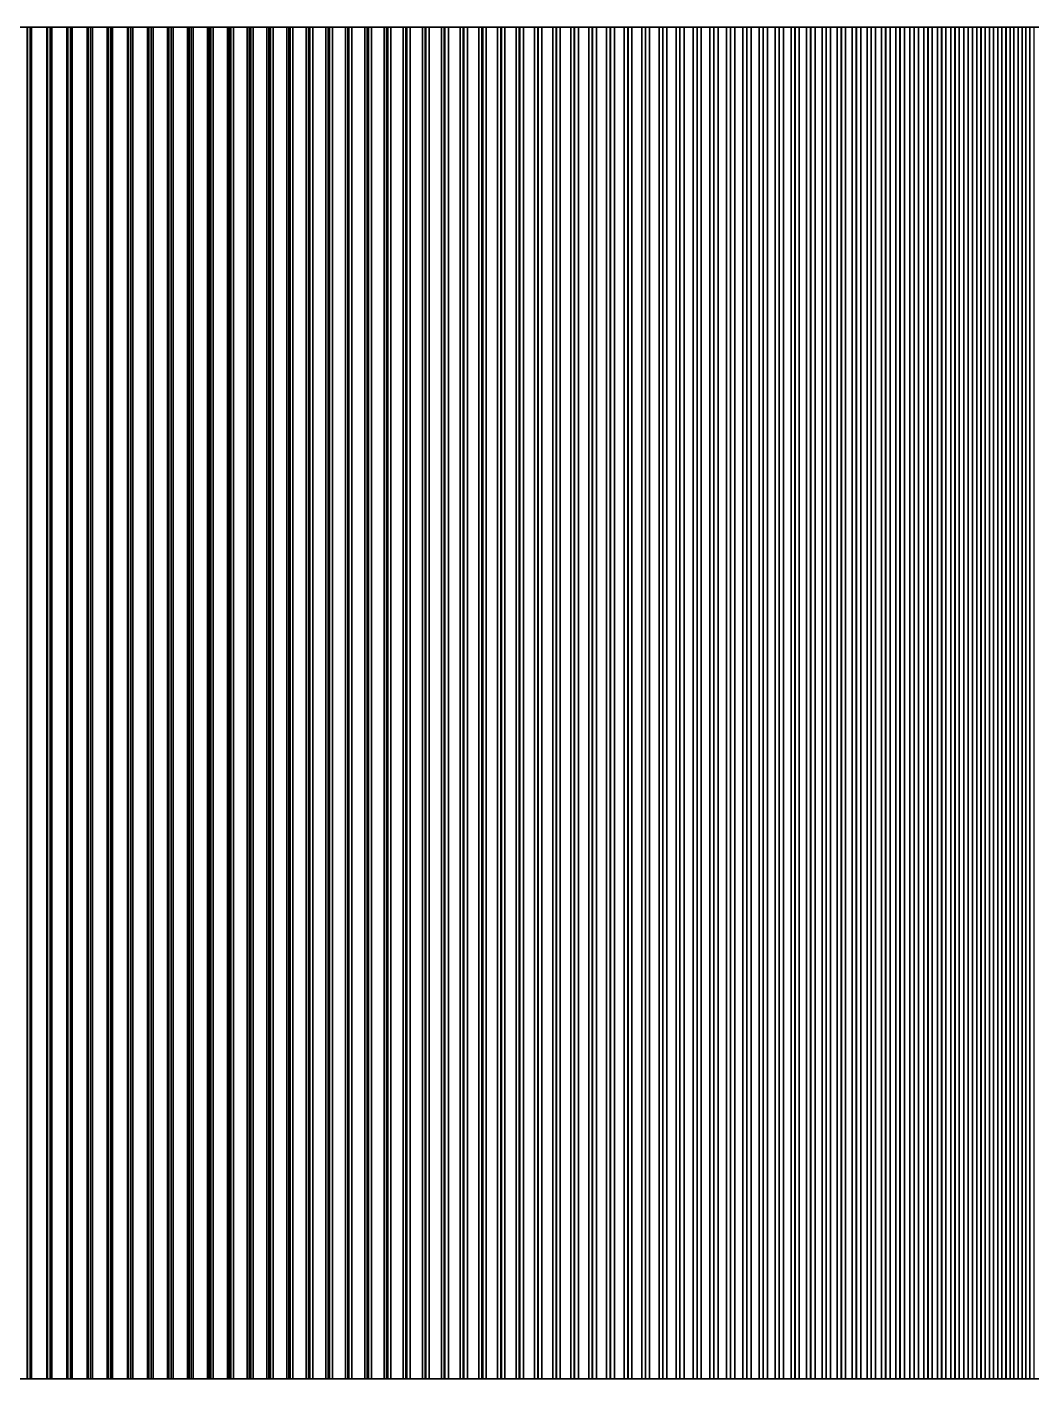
# Model space of a CAD drawing. Header units: millimetres. Extents: x -5968 to 8419, y -11886 to 221.
# Drawn here: x -2289.3 to -2275.91, y -11302.5 to -11284.5 of the extents above; entities that cross this region are included whole.
import ezdxf

# ---------------------------------------------------------------- set-up
doc = ezdxf.new("R2010")
doc.units = ezdxf.units.MM
doc.header["$LTSCALE"] = 20
doc.layers.add('Innenausbau_Konstruktion', color=7, linetype='Continuous')

msp = doc.modelspace()

# ---------------------------------------------------------------- linework, layer by layer
at = {"layer": 'Innenausbau_Konstruktion', "color": 7, "linetype": 'Continuous', "lineweight": 25, "transparency": 33554687}
for points in [[(-1945.004, -11284.5, 3062.109), (-2761.004, -11284.5, 3062.109)], [(-2361.75, -11284.5, 5208.109), (-1944.75, -11284.5, 5208.109), (-1944.75, -11284.5, 3702.109), (-2275.939, -11284.5, 3702.109)], [(-1945.06, -11284.5, 3699.609), (-2275.939, -11284.5, 3699.609), (-2276.096, -11284.5, 3699.389), (-2276.257, -11284.5, 3699.172), (-2276.422, -11284.5, 3698.958), (-2276.59, -11284.5, 3698.746), (-2276.761, -11284.5, 3698.537), (-2276.935, -11284.5, 3698.33), (-2277.113, -11284.5, 3698.127), (-2277.295, -11284.5, 3697.926), (-2277.479, -11284.5, 3697.729), (-2277.667, -11284.5, 3697.534), (-2277.858, -11284.5, 3697.343), (-2278.052, -11284.5, 3697.155), (-2278.249, -11284.5, 3696.969), (-2278.449, -11284.5, 3696.788), (-2278.651, -11284.5, 3696.609), (-2278.857, -11284.5, 3696.434), (-2279.066, -11284.5, 3696.262), (-2279.277, -11284.5, 3696.093), (-2279.491, -11284.5, 3695.928), (-2279.708, -11284.5, 3695.767), (-2279.927, -11284.5, 3695.609), (-2280.149, -11284.5, 3695.454), (-2280.373, -11284.5, 3695.303), (-2280.6, -11284.5, 3695.156), (-2280.829, -11284.5, 3695.013), (-2281.061, -11284.5, 3694.873), (-2281.294, -11284.5, 3694.737), (-2281.53, -11284.5, 3694.605), (-2281.768, -11284.5, 3694.477), (-2282.008, -11284.5, 3694.353), (-2282.25, -11284.5, 3694.232), (-2282.494, -11284.5, 3694.116), (-2282.74, -11284.5, 3694.003), (-2282.988, -11284.5, 3693.895), (-2283.237, -11284.5, 3693.79), (-2283.488, -11284.5, 3693.69), (-2283.741, -11284.5, 3693.594), (-2283.995, -11284.5, 3693.502), (-2284.25, -11284.5, 3693.414), (-2284.507, -11284.5, 3693.33), (-2284.766, -11284.5, 3693.25), (-2285.025, -11284.5, 3693.175), (-2285.286, -11284.5, 3693.104), (-2285.548, -11284.5, 3693.037), (-2285.811, -11284.5, 3692.974), (-2286.075, -11284.5, 3692.916), (-2286.339, -11284.5, 3692.862), (-2286.605, -11284.5, 3692.812), (-2286.872, -11284.5, 3692.766), (-2287.139, -11284.5, 3692.725), (-2287.407, -11284.5, 3692.688), (-2287.675, -11284.5, 3692.656), (-2287.944, -11284.5, 3692.628), (-2288.213, -11284.5, 3692.604), (-2288.483, -11284.5, 3692.585), (-2288.753, -11284.5, 3692.57), (-2289.023, -11284.5, 3692.56), (-2289.293, -11284.5, 3692.554), (-2289.563, -11284.5, 3692.552)], [(-2275.939, -11284.5, 3702.109), (-2276.097, -11284.5, 3702.327), (-2276.258, -11284.5, 3702.542), (-2276.423, -11284.5, 3702.755), (-2276.591, -11284.5, 3702.965), (-2276.763, -11284.5, 3703.172), (-2276.938, -11284.5, 3703.376), (-2277.116, -11284.5, 3703.578), (-2277.298, -11284.5, 3703.776), (-2277.482, -11284.5, 3703.972), (-2277.67, -11284.5, 3704.164), (-2277.861, -11284.5, 3704.354), (-2278.055, -11284.5, 3704.54), (-2278.252, -11284.5, 3704.723), (-2278.452, -11284.5, 3704.903), (-2278.654, -11284.5, 3705.08), (-2278.86, -11284.5, 3705.254), (-2279.068, -11284.5, 3705.424), (-2279.279, -11284.5, 3705.591), (-2279.493, -11284.5, 3705.754), (-2279.709, -11284.5, 3705.914), (-2279.928, -11284.5, 3706.07), (-2280.15, -11284.5, 3706.223), (-2280.373, -11284.5, 3706.372), (-2280.6, -11284.5, 3706.517), (-2280.828, -11284.5, 3706.659), (-2281.059, -11284.5, 3706.797), (-2281.292, -11284.5, 3706.932), (-2281.527, -11284.5, 3707.062), (-2281.764, -11284.5, 3707.189), (-2282.004, -11284.5, 3707.312), (-2282.245, -11284.5, 3707.431), (-2282.488, -11284.5, 3707.546), (-2282.733, -11284.5, 3707.657), (-2282.979, -11284.5, 3707.764), (-2283.228, -11284.5, 3707.868), (-2283.478, -11284.5, 3707.967), (-2283.73, -11284.5, 3708.062), (-2283.983, -11284.5, 3708.153), (-2284.237, -11284.5, 3708.24), (-2284.493, -11284.5, 3708.323), (-2284.75, -11284.5, 3708.401), (-2285.009, -11284.5, 3708.476), (-2285.268, -11284.5, 3708.546), (-2285.529, -11284.5, 3708.612), (-2285.791, -11284.5, 3708.674), (-2286.054, -11284.5, 3708.732), (-2286.317, -11284.5, 3708.785), (-2286.582, -11284.5, 3708.834), (-2286.847, -11284.5, 3708.879), (-2287.113, -11284.5, 3708.919), (-2287.379, -11284.5, 3708.956), (-2287.646, -11284.5, 3708.987), (-2287.914, -11284.5, 3709.015), (-2288.182, -11284.5, 3709.038), (-2288.45, -11284.5, 3709.057), (-2288.719, -11284.5, 3709.072), (-2288.988, -11284.5, 3709.082), (-2289.256, -11284.5, 3709.088), (-2289.525, -11284.5, 3709.089)], [(-2289.507, -11284.5, 3528.052), (-2289.237, -11284.5, 3528.054), (-2288.967, -11284.5, 3528.06), (-2288.697, -11284.5, 3528.07), (-2288.427, -11284.5, 3528.085), (-2288.157, -11284.5, 3528.104), (-2287.888, -11284.5, 3528.128), (-2287.619, -11284.5, 3528.156), (-2287.351, -11284.5, 3528.188), (-2287.083, -11284.5, 3528.225), (-2286.816, -11284.5, 3528.266), (-2286.549, -11284.5, 3528.312), (-2286.284, -11284.5, 3528.362), (-2286.019, -11284.5, 3528.416), (-2285.755, -11284.5, 3528.474), (-2285.492, -11284.5, 3528.537), (-2285.23, -11284.5, 3528.604), (-2284.969, -11284.5, 3528.675), (-2284.71, -11284.5, 3528.75), (-2284.451, -11284.5, 3528.83), (-2284.194, -11284.5, 3528.914), (-2283.939, -11284.5, 3529.002), (-2283.685, -11284.5, 3529.094), (-2283.432, -11284.5, 3529.19), (-2283.181, -11284.5, 3529.29), (-2282.932, -11284.5, 3529.395), (-2282.684, -11284.5, 3529.503), (-2282.438, -11284.5, 3529.616), (-2282.194, -11284.5, 3529.732), (-2281.952, -11284.5, 3529.853), (-2281.712, -11284.5, 3529.977), (-2281.474, -11284.5, 3530.105), (-2281.239, -11284.5, 3530.237), (-2281.005, -11284.5, 3530.373), (-2280.773, -11284.5, 3530.513), (-2280.544, -11284.5, 3530.656), (-2280.318, -11284.5, 3530.803), (-2280.093, -11284.5, 3530.954), (-2279.871, -11284.5, 3531.109), (-2279.652, -11284.5, 3531.267), (-2279.435, -11284.5, 3531.428), (-2279.221, -11284.5, 3531.593), (-2279.01, -11284.5, 3531.762), (-2278.801, -11284.5, 3531.934), (-2278.596, -11284.5, 3532.109), (-2278.393, -11284.5, 3532.288), (-2278.193, -11284.5, 3532.469), (-2277.996, -11284.5, 3532.655), (-2277.802, -11284.5, 3532.843), (-2277.611, -11284.5, 3533.034), (-2277.423, -11284.5, 3533.229), (-2277.239, -11284.5, 3533.426), (-2277.058, -11284.5, 3533.627), (-2276.88, -11284.5, 3533.83), (-2276.705, -11284.5, 3534.037), (-2276.534, -11284.5, 3534.246), (-2276.366, -11284.5, 3534.458), (-2276.201, -11284.5, 3534.672), (-2276.041, -11284.5, 3534.889), (-2275.883, -11284.5, 3535.109)], [(-2289.302, -11284.5, 3544.588), (-2289.033, -11284.5, 3544.582), (-2288.765, -11284.5, 3544.571), (-2288.496, -11284.5, 3544.557), (-2288.228, -11284.5, 3544.538), (-2287.96, -11284.5, 3544.515), (-2287.693, -11284.5, 3544.487), (-2287.426, -11284.5, 3544.455), (-2287.159, -11284.5, 3544.419), (-2286.894, -11284.5, 3544.378), (-2286.629, -11284.5, 3544.334), (-2286.364, -11284.5, 3544.285), (-2286.101, -11284.5, 3544.231), (-2285.838, -11284.5, 3544.174), (-2285.577, -11284.5, 3544.112), (-2285.316, -11284.5, 3544.046), (-2285.057, -11284.5, 3543.975), (-2284.798, -11284.5, 3543.901), (-2284.541, -11284.5, 3543.822), (-2284.286, -11284.5, 3543.739), (-2284.031, -11284.5, 3543.652), (-2283.778, -11284.5, 3543.561), (-2283.527, -11284.5, 3543.466), (-2283.277, -11284.5, 3543.367), (-2283.029, -11284.5, 3543.264), (-2282.782, -11284.5, 3543.157), (-2282.538, -11284.5, 3543.046), (-2282.295, -11284.5, 3542.93), (-2282.054, -11284.5, 3542.811), (-2281.815, -11284.5, 3542.688), (-2281.578, -11284.5, 3542.562), (-2281.343, -11284.5, 3542.431), (-2281.11, -11284.5, 3542.297), (-2280.879, -11284.5, 3542.159), (-2280.651, -11284.5, 3542.017), (-2280.425, -11284.5, 3541.871), (-2280.201, -11284.5, 3541.722), (-2279.98, -11284.5, 3541.569), (-2279.761, -11284.5, 3541.413), (-2279.545, -11284.5, 3541.253), (-2279.332, -11284.5, 3541.09), (-2279.121, -11284.5, 3540.923), (-2278.913, -11284.5, 3540.753), (-2278.707, -11284.5, 3540.58), (-2278.505, -11284.5, 3540.403), (-2278.305, -11284.5, 3540.223), (-2278.108, -11284.5, 3540.04), (-2277.915, -11284.5, 3539.853), (-2277.724, -11284.5, 3539.664), (-2277.536, -11284.5, 3539.471), (-2277.352, -11284.5, 3539.276), (-2277.171, -11284.5, 3539.077), (-2276.993, -11284.5, 3538.876), (-2276.818, -11284.5, 3538.672), (-2276.646, -11284.5, 3538.465), (-2276.478, -11284.5, 3538.255), (-2276.314, -11284.5, 3538.042), (-2276.153, -11284.5, 3537.827), (-2275.995, -11284.5, 3537.609)], [(-2275.995, -11284.5, 3537.609), (-1945.06, -11284.5, 3537.609)], [(-1945.004, -11302.5, 3062.109), (-2761.004, -11302.5, 3062.109)], [(-2361.75, -11302.5, 5208.109), (-1944.75, -11302.5, 5208.109), (-1944.75, -11302.5, 3702.109), (-2275.939, -11302.5, 3702.109)], [(-1945.06, -11302.5, 3699.609), (-2275.939, -11302.5, 3699.609), (-2276.096, -11302.5, 3699.389), (-2276.257, -11302.5, 3699.172), (-2276.422, -11302.5, 3698.958), (-2276.59, -11302.5, 3698.746), (-2276.761, -11302.5, 3698.537), (-2276.935, -11302.5, 3698.33), (-2277.113, -11302.5, 3698.127), (-2277.295, -11302.5, 3697.926), (-2277.479, -11302.5, 3697.729), (-2277.667, -11302.5, 3697.534), (-2277.858, -11302.5, 3697.343), (-2278.052, -11302.5, 3697.155), (-2278.249, -11302.5, 3696.969), (-2278.449, -11302.5, 3696.788), (-2278.651, -11302.5, 3696.609), (-2278.857, -11302.5, 3696.434), (-2279.066, -11302.5, 3696.262), (-2279.277, -11302.5, 3696.093), (-2279.491, -11302.5, 3695.928), (-2279.708, -11302.5, 3695.767), (-2279.927, -11302.5, 3695.609), (-2280.149, -11302.5, 3695.454), (-2280.373, -11302.5, 3695.303), (-2280.6, -11302.5, 3695.156), (-2280.829, -11302.5, 3695.013), (-2281.061, -11302.5, 3694.873), (-2281.294, -11302.5, 3694.737), (-2281.53, -11302.5, 3694.605), (-2281.768, -11302.5, 3694.477), (-2282.008, -11302.5, 3694.353), (-2282.25, -11302.5, 3694.232), (-2282.494, -11302.5, 3694.116), (-2282.74, -11302.5, 3694.003), (-2282.988, -11302.5, 3693.895), (-2283.237, -11302.5, 3693.79), (-2283.488, -11302.5, 3693.69), (-2283.741, -11302.5, 3693.594), (-2283.995, -11302.5, 3693.502), (-2284.25, -11302.5, 3693.414), (-2284.507, -11302.5, 3693.33), (-2284.766, -11302.5, 3693.25), (-2285.025, -11302.5, 3693.175), (-2285.286, -11302.5, 3693.104), (-2285.548, -11302.5, 3693.037), (-2285.811, -11302.5, 3692.974), (-2286.075, -11302.5, 3692.916), (-2286.339, -11302.5, 3692.862), (-2286.605, -11302.5, 3692.812), (-2286.872, -11302.5, 3692.766), (-2287.139, -11302.5, 3692.725), (-2287.407, -11302.5, 3692.688), (-2287.675, -11302.5, 3692.656), (-2287.944, -11302.5, 3692.628), (-2288.213, -11302.5, 3692.604), (-2288.483, -11302.5, 3692.585), (-2288.753, -11302.5, 3692.57), (-2289.023, -11302.5, 3692.56), (-2289.293, -11302.5, 3692.554), (-2289.563, -11302.5, 3692.552)], [(-2275.939, -11302.5, 3702.109), (-2276.097, -11302.5, 3702.327), (-2276.258, -11302.5, 3702.542), (-2276.423, -11302.5, 3702.755), (-2276.591, -11302.5, 3702.965), (-2276.763, -11302.5, 3703.172), (-2276.938, -11302.5, 3703.376), (-2277.116, -11302.5, 3703.578), (-2277.298, -11302.5, 3703.776), (-2277.482, -11302.5, 3703.972), (-2277.67, -11302.5, 3704.164), (-2277.861, -11302.5, 3704.354), (-2278.055, -11302.5, 3704.54), (-2278.252, -11302.5, 3704.723), (-2278.452, -11302.5, 3704.903), (-2278.654, -11302.5, 3705.08), (-2278.86, -11302.5, 3705.254), (-2279.068, -11302.5, 3705.424), (-2279.279, -11302.5, 3705.591), (-2279.493, -11302.5, 3705.754), (-2279.709, -11302.5, 3705.914), (-2279.928, -11302.5, 3706.07), (-2280.15, -11302.5, 3706.223), (-2280.373, -11302.5, 3706.372), (-2280.6, -11302.5, 3706.517), (-2280.828, -11302.5, 3706.659), (-2281.059, -11302.5, 3706.797), (-2281.292, -11302.5, 3706.932), (-2281.527, -11302.5, 3707.062), (-2281.764, -11302.5, 3707.189), (-2282.004, -11302.5, 3707.312), (-2282.245, -11302.5, 3707.431), (-2282.488, -11302.5, 3707.546), (-2282.733, -11302.5, 3707.657), (-2282.979, -11302.5, 3707.764), (-2283.228, -11302.5, 3707.868), (-2283.478, -11302.5, 3707.967), (-2283.73, -11302.5, 3708.062), (-2283.983, -11302.5, 3708.153), (-2284.237, -11302.5, 3708.24), (-2284.493, -11302.5, 3708.323), (-2284.75, -11302.5, 3708.401), (-2285.009, -11302.5, 3708.476), (-2285.268, -11302.5, 3708.546), (-2285.529, -11302.5, 3708.612), (-2285.791, -11302.5, 3708.674), (-2286.054, -11302.5, 3708.732), (-2286.317, -11302.5, 3708.785), (-2286.582, -11302.5, 3708.834), (-2286.847, -11302.5, 3708.879), (-2287.113, -11302.5, 3708.919), (-2287.379, -11302.5, 3708.956), (-2287.646, -11302.5, 3708.987), (-2287.914, -11302.5, 3709.015), (-2288.182, -11302.5, 3709.038), (-2288.45, -11302.5, 3709.057), (-2288.719, -11302.5, 3709.072), (-2288.988, -11302.5, 3709.082), (-2289.256, -11302.5, 3709.088), (-2289.525, -11302.5, 3709.089)], [(-2289.507, -11302.5, 3528.052), (-2289.237, -11302.5, 3528.054), (-2288.967, -11302.5, 3528.06), (-2288.697, -11302.5, 3528.07), (-2288.427, -11302.5, 3528.085), (-2288.157, -11302.5, 3528.104), (-2287.888, -11302.5, 3528.128), (-2287.619, -11302.5, 3528.156), (-2287.351, -11302.5, 3528.188), (-2287.083, -11302.5, 3528.225), (-2286.816, -11302.5, 3528.266), (-2286.549, -11302.5, 3528.312), (-2286.284, -11302.5, 3528.362), (-2286.019, -11302.5, 3528.416), (-2285.755, -11302.5, 3528.474), (-2285.492, -11302.5, 3528.537), (-2285.23, -11302.5, 3528.604), (-2284.969, -11302.5, 3528.675), (-2284.71, -11302.5, 3528.75), (-2284.451, -11302.5, 3528.83), (-2284.194, -11302.5, 3528.914), (-2283.939, -11302.5, 3529.002), (-2283.685, -11302.5, 3529.094), (-2283.432, -11302.5, 3529.19), (-2283.181, -11302.5, 3529.29), (-2282.932, -11302.5, 3529.395), (-2282.684, -11302.5, 3529.503), (-2282.438, -11302.5, 3529.616), (-2282.194, -11302.5, 3529.732), (-2281.952, -11302.5, 3529.853), (-2281.712, -11302.5, 3529.977), (-2281.474, -11302.5, 3530.105), (-2281.239, -11302.5, 3530.237), (-2281.005, -11302.5, 3530.373), (-2280.773, -11302.5, 3530.513), (-2280.544, -11302.5, 3530.656), (-2280.318, -11302.5, 3530.803), (-2280.093, -11302.5, 3530.954), (-2279.871, -11302.5, 3531.109), (-2279.652, -11302.5, 3531.267), (-2279.435, -11302.5, 3531.428), (-2279.221, -11302.5, 3531.593), (-2279.01, -11302.5, 3531.762), (-2278.801, -11302.5, 3531.934), (-2278.596, -11302.5, 3532.109), (-2278.393, -11302.5, 3532.288), (-2278.193, -11302.5, 3532.469), (-2277.996, -11302.5, 3532.655), (-2277.802, -11302.5, 3532.843), (-2277.611, -11302.5, 3533.034), (-2277.423, -11302.5, 3533.229), (-2277.239, -11302.5, 3533.426), (-2277.058, -11302.5, 3533.627), (-2276.88, -11302.5, 3533.83), (-2276.705, -11302.5, 3534.037), (-2276.534, -11302.5, 3534.246), (-2276.366, -11302.5, 3534.458), (-2276.201, -11302.5, 3534.672), (-2276.041, -11302.5, 3534.889), (-2275.883, -11302.5, 3535.109)], [(-2289.302, -11302.5, 3544.588), (-2289.033, -11302.5, 3544.582), (-2288.765, -11302.5, 3544.571), (-2288.496, -11302.5, 3544.557), (-2288.228, -11302.5, 3544.538), (-2287.96, -11302.5, 3544.515), (-2287.693, -11302.5, 3544.487), (-2287.426, -11302.5, 3544.455), (-2287.159, -11302.5, 3544.419), (-2286.894, -11302.5, 3544.378), (-2286.629, -11302.5, 3544.334), (-2286.364, -11302.5, 3544.285), (-2286.101, -11302.5, 3544.231), (-2285.838, -11302.5, 3544.174), (-2285.577, -11302.5, 3544.112), (-2285.316, -11302.5, 3544.046), (-2285.057, -11302.5, 3543.975), (-2284.798, -11302.5, 3543.901), (-2284.541, -11302.5, 3543.822), (-2284.286, -11302.5, 3543.739), (-2284.031, -11302.5, 3543.652), (-2283.778, -11302.5, 3543.561), (-2283.527, -11302.5, 3543.466), (-2283.277, -11302.5, 3543.367), (-2283.029, -11302.5, 3543.264), (-2282.782, -11302.5, 3543.157), (-2282.538, -11302.5, 3543.046), (-2282.295, -11302.5, 3542.93), (-2282.054, -11302.5, 3542.811), (-2281.815, -11302.5, 3542.688), (-2281.578, -11302.5, 3542.562), (-2281.343, -11302.5, 3542.431), (-2281.11, -11302.5, 3542.297), (-2280.879, -11302.5, 3542.159), (-2280.651, -11302.5, 3542.017), (-2280.425, -11302.5, 3541.871), (-2280.201, -11302.5, 3541.722), (-2279.98, -11302.5, 3541.569), (-2279.761, -11302.5, 3541.413), (-2279.545, -11302.5, 3541.253), (-2279.332, -11302.5, 3541.09), (-2279.121, -11302.5, 3540.923), (-2278.913, -11302.5, 3540.753), (-2278.707, -11302.5, 3540.58), (-2278.505, -11302.5, 3540.403), (-2278.305, -11302.5, 3540.223), (-2278.108, -11302.5, 3540.04), (-2277.915, -11302.5, 3539.853), (-2277.724, -11302.5, 3539.664), (-2277.536, -11302.5, 3539.471), (-2277.352, -11302.5, 3539.276), (-2277.171, -11302.5, 3539.077), (-2276.993, -11302.5, 3538.876), (-2276.818, -11302.5, 3538.672), (-2276.646, -11302.5, 3538.465), (-2276.478, -11302.5, 3538.255), (-2276.314, -11302.5, 3538.042), (-2276.153, -11302.5, 3537.827), (-2275.995, -11302.5, 3537.609)], [(-2275.995, -11302.5, 3537.609), (-1945.06, -11302.5, 3537.609)]]:
    msp.add_polyline3d(points, dxfattribs=at)
for points in [[(-1945.004, -11284.5, 3062.109), (-1945.004, -11302.5, 3062.109), (-2761.004, -11302.5, 3062.109), (-2761.004, -11284.5, 3062.109)], [(-2361.75, -11284.5, 5208.109), (-2361.75, -11302.5, 5208.109), (-1944.75, -11302.5, 5208.109), (-1944.75, -11284.5, 5208.109)], [(-2289.293, -11284.5, 3692.554), (-2289.293, -11302.5, 3692.554), (-2289.563, -11302.5, 3692.552), (-2289.563, -11284.5, 3692.552)], [(-2289.256, -11284.5, 3709.088), (-2289.256, -11302.5, 3709.088), (-2289.525, -11302.5, 3709.089), (-2289.525, -11284.5, 3709.089)], [(-2289.507, -11284.5, 3528.052), (-2289.507, -11302.5, 3528.052), (-2289.237, -11302.5, 3528.054), (-2289.237, -11284.5, 3528.054)], [(-2289.302, -11284.5, 3544.588), (-2289.302, -11302.5, 3544.588), (-2289.033, -11302.5, 3544.582), (-2289.033, -11284.5, 3544.582)], [(-2289.023, -11284.5, 3692.56), (-2289.023, -11302.5, 3692.56), (-2289.293, -11302.5, 3692.554), (-2289.293, -11284.5, 3692.554)], [(-2288.988, -11284.5, 3709.082), (-2288.988, -11302.5, 3709.082), (-2289.256, -11302.5, 3709.088), (-2289.256, -11284.5, 3709.088)], [(-2289.237, -11284.5, 3528.054), (-2289.237, -11302.5, 3528.054), (-2288.967, -11302.5, 3528.06), (-2288.967, -11284.5, 3528.06)], [(-2289.033, -11284.5, 3544.582), (-2289.033, -11302.5, 3544.582), (-2288.765, -11302.5, 3544.571), (-2288.765, -11284.5, 3544.571)], [(-2288.753, -11284.5, 3692.57), (-2288.753, -11302.5, 3692.57), (-2289.023, -11302.5, 3692.56), (-2289.023, -11284.5, 3692.56)], [(-2288.719, -11284.5, 3709.072), (-2288.719, -11302.5, 3709.072), (-2288.988, -11302.5, 3709.082), (-2288.988, -11284.5, 3709.082)], [(-2288.967, -11284.5, 3528.06), (-2288.967, -11302.5, 3528.06), (-2288.697, -11302.5, 3528.07), (-2288.697, -11284.5, 3528.07)], [(-2288.765, -11284.5, 3544.571), (-2288.765, -11302.5, 3544.571), (-2288.496, -11302.5, 3544.557), (-2288.496, -11284.5, 3544.557)], [(-2288.483, -11284.5, 3692.585), (-2288.483, -11302.5, 3692.585), (-2288.753, -11302.5, 3692.57), (-2288.753, -11284.5, 3692.57)], [(-2288.45, -11284.5, 3709.057), (-2288.45, -11302.5, 3709.057), (-2288.719, -11302.5, 3709.072), (-2288.719, -11284.5, 3709.072)], [(-2288.697, -11284.5, 3528.07), (-2288.697, -11302.5, 3528.07), (-2288.427, -11302.5, 3528.085), (-2288.427, -11284.5, 3528.085)], [(-2288.496, -11284.5, 3544.557), (-2288.496, -11302.5, 3544.557), (-2288.228, -11302.5, 3544.538), (-2288.228, -11284.5, 3544.538)], [(-2288.213, -11284.5, 3692.604), (-2288.213, -11302.5, 3692.604), (-2288.483, -11302.5, 3692.585), (-2288.483, -11284.5, 3692.585)], [(-2288.182, -11284.5, 3709.038), (-2288.182, -11302.5, 3709.038), (-2288.45, -11302.5, 3709.057), (-2288.45, -11284.5, 3709.057)], [(-2288.427, -11284.5, 3528.085), (-2288.427, -11302.5, 3528.085), (-2288.157, -11302.5, 3528.104), (-2288.157, -11284.5, 3528.104)], [(-2288.228, -11284.5, 3544.538), (-2288.228, -11302.5, 3544.538), (-2287.96, -11302.5, 3544.515), (-2287.96, -11284.5, 3544.515)], [(-2287.944, -11284.5, 3692.628), (-2287.944, -11302.5, 3692.628), (-2288.213, -11302.5, 3692.604), (-2288.213, -11284.5, 3692.604)], [(-2287.914, -11284.5, 3709.015), (-2287.914, -11302.5, 3709.015), (-2288.182, -11302.5, 3709.038), (-2288.182, -11284.5, 3709.038)], [(-2288.157, -11284.5, 3528.104), (-2288.157, -11302.5, 3528.104), (-2287.888, -11302.5, 3528.128), (-2287.888, -11284.5, 3528.128)], [(-2287.96, -11284.5, 3544.515), (-2287.96, -11302.5, 3544.515), (-2287.693, -11302.5, 3544.487), (-2287.693, -11284.5, 3544.487)], [(-2287.675, -11284.5, 3692.656), (-2287.675, -11302.5, 3692.656), (-2287.944, -11302.5, 3692.628), (-2287.944, -11284.5, 3692.628)], [(-2287.646, -11284.5, 3708.987), (-2287.646, -11302.5, 3708.987), (-2287.914, -11302.5, 3709.015), (-2287.914, -11284.5, 3709.015)], [(-2287.888, -11284.5, 3528.128), (-2287.888, -11302.5, 3528.128), (-2287.619, -11302.5, 3528.156), (-2287.619, -11284.5, 3528.156)], [(-2287.693, -11284.5, 3544.487), (-2287.693, -11302.5, 3544.487), (-2287.426, -11302.5, 3544.455), (-2287.426, -11284.5, 3544.455)], [(-2287.407, -11284.5, 3692.688), (-2287.407, -11302.5, 3692.688), (-2287.675, -11302.5, 3692.656), (-2287.675, -11284.5, 3692.656)], [(-2287.379, -11284.5, 3708.956), (-2287.379, -11302.5, 3708.956), (-2287.646, -11302.5, 3708.987), (-2287.646, -11284.5, 3708.987)], [(-2287.619, -11284.5, 3528.156), (-2287.619, -11302.5, 3528.156), (-2287.351, -11302.5, 3528.188), (-2287.351, -11284.5, 3528.188)], [(-2287.426, -11284.5, 3544.455), (-2287.426, -11302.5, 3544.455), (-2287.159, -11302.5, 3544.419), (-2287.159, -11284.5, 3544.419)], [(-2287.139, -11284.5, 3692.725), (-2287.139, -11302.5, 3692.725), (-2287.407, -11302.5, 3692.688), (-2287.407, -11284.5, 3692.688)], [(-2287.113, -11284.5, 3708.919), (-2287.113, -11302.5, 3708.919), (-2287.379, -11302.5, 3708.956), (-2287.379, -11284.5, 3708.956)], [(-2287.351, -11284.5, 3528.188), (-2287.351, -11302.5, 3528.188), (-2287.083, -11302.5, 3528.225), (-2287.083, -11284.5, 3528.225)], [(-2287.159, -11284.5, 3544.419), (-2287.159, -11302.5, 3544.419), (-2286.894, -11302.5, 3544.378), (-2286.894, -11284.5, 3544.378)], [(-2286.872, -11284.5, 3692.766), (-2286.872, -11302.5, 3692.766), (-2287.139, -11302.5, 3692.725), (-2287.139, -11284.5, 3692.725)], [(-2286.847, -11284.5, 3708.879), (-2286.847, -11302.5, 3708.879), (-2287.113, -11302.5, 3708.919), (-2287.113, -11284.5, 3708.919)], [(-2287.083, -11284.5, 3528.225), (-2287.083, -11302.5, 3528.225), (-2286.816, -11302.5, 3528.266), (-2286.816, -11284.5, 3528.266)], [(-2286.894, -11284.5, 3544.378), (-2286.894, -11302.5, 3544.378), (-2286.629, -11302.5, 3544.334), (-2286.629, -11284.5, 3544.334)], [(-2286.605, -11284.5, 3692.812), (-2286.605, -11302.5, 3692.812), (-2286.872, -11302.5, 3692.766), (-2286.872, -11284.5, 3692.766)], [(-2286.582, -11284.5, 3708.834), (-2286.582, -11302.5, 3708.834), (-2286.847, -11302.5, 3708.879), (-2286.847, -11284.5, 3708.879)], [(-2286.816, -11284.5, 3528.266), (-2286.816, -11302.5, 3528.266), (-2286.549, -11302.5, 3528.312), (-2286.549, -11284.5, 3528.312)], [(-2286.629, -11284.5, 3544.334), (-2286.629, -11302.5, 3544.334), (-2286.364, -11302.5, 3544.285), (-2286.364, -11284.5, 3544.285)], [(-2286.339, -11284.5, 3692.862), (-2286.339, -11302.5, 3692.862), (-2286.605, -11302.5, 3692.812), (-2286.605, -11284.5, 3692.812)], [(-2286.317, -11284.5, 3708.785), (-2286.317, -11302.5, 3708.785), (-2286.582, -11302.5, 3708.834), (-2286.582, -11284.5, 3708.834)], [(-2286.549, -11284.5, 3528.312), (-2286.549, -11302.5, 3528.312), (-2286.284, -11302.5, 3528.362), (-2286.284, -11284.5, 3528.362)], [(-2286.364, -11284.5, 3544.285), (-2286.364, -11302.5, 3544.285), (-2286.101, -11302.5, 3544.231), (-2286.101, -11284.5, 3544.231)], [(-2286.075, -11284.5, 3692.916), (-2286.075, -11302.5, 3692.916), (-2286.339, -11302.5, 3692.862), (-2286.339, -11284.5, 3692.862)], [(-2286.054, -11284.5, 3708.732), (-2286.054, -11302.5, 3708.732), (-2286.317, -11302.5, 3708.785), (-2286.317, -11284.5, 3708.785)], [(-2286.284, -11284.5, 3528.362), (-2286.284, -11302.5, 3528.362), (-2286.019, -11302.5, 3528.416), (-2286.019, -11284.5, 3528.416)], [(-2286.101, -11284.5, 3544.231), (-2286.101, -11302.5, 3544.231), (-2285.838, -11302.5, 3544.174), (-2285.838, -11284.5, 3544.174)], [(-2285.811, -11284.5, 3692.974), (-2285.811, -11302.5, 3692.974), (-2286.075, -11302.5, 3692.916), (-2286.075, -11284.5, 3692.916)], [(-2285.791, -11284.5, 3708.674), (-2285.791, -11302.5, 3708.674), (-2286.054, -11302.5, 3708.732), (-2286.054, -11284.5, 3708.732)], [(-2286.019, -11284.5, 3528.416), (-2286.019, -11302.5, 3528.416), (-2285.755, -11302.5, 3528.474), (-2285.755, -11284.5, 3528.474)], [(-2285.838, -11284.5, 3544.174), (-2285.838, -11302.5, 3544.174), (-2285.577, -11302.5, 3544.112), (-2285.577, -11284.5, 3544.112)], [(-2285.548, -11284.5, 3693.037), (-2285.548, -11302.5, 3693.037), (-2285.811, -11302.5, 3692.974), (-2285.811, -11284.5, 3692.974)], [(-2285.529, -11284.5, 3708.612), (-2285.529, -11302.5, 3708.612), (-2285.791, -11302.5, 3708.674), (-2285.791, -11284.5, 3708.674)], [(-2285.755, -11284.5, 3528.474), (-2285.755, -11302.5, 3528.474), (-2285.492, -11302.5, 3528.537), (-2285.492, -11284.5, 3528.537)], [(-2285.577, -11284.5, 3544.112), (-2285.577, -11302.5, 3544.112), (-2285.316, -11302.5, 3544.046), (-2285.316, -11284.5, 3544.046)], [(-2285.286, -11284.5, 3693.104), (-2285.286, -11302.5, 3693.104), (-2285.548, -11302.5, 3693.037), (-2285.548, -11284.5, 3693.037)], [(-2285.268, -11284.5, 3708.546), (-2285.268, -11302.5, 3708.546), (-2285.529, -11302.5, 3708.612), (-2285.529, -11284.5, 3708.612)], [(-2285.492, -11284.5, 3528.537), (-2285.492, -11302.5, 3528.537), (-2285.23, -11302.5, 3528.604), (-2285.23, -11284.5, 3528.604)], [(-2285.316, -11284.5, 3544.046), (-2285.316, -11302.5, 3544.046), (-2285.057, -11302.5, 3543.975), (-2285.057, -11284.5, 3543.975)], [(-2285.025, -11284.5, 3693.175), (-2285.025, -11302.5, 3693.175), (-2285.286, -11302.5, 3693.104), (-2285.286, -11284.5, 3693.104)], [(-2285.009, -11284.5, 3708.476), (-2285.009, -11302.5, 3708.476), (-2285.268, -11302.5, 3708.546), (-2285.268, -11284.5, 3708.546)], [(-2285.23, -11284.5, 3528.604), (-2285.23, -11302.5, 3528.604), (-2284.969, -11302.5, 3528.675), (-2284.969, -11284.5, 3528.675)], [(-2285.057, -11284.5, 3543.975), (-2285.057, -11302.5, 3543.975), (-2284.798, -11302.5, 3543.901), (-2284.798, -11284.5, 3543.901)], [(-2284.766, -11284.5, 3693.25), (-2284.766, -11302.5, 3693.25), (-2285.025, -11302.5, 3693.175), (-2285.025, -11284.5, 3693.175)], [(-2284.75, -11284.5, 3708.401), (-2284.75, -11302.5, 3708.401), (-2285.009, -11302.5, 3708.476), (-2285.009, -11284.5, 3708.476)], [(-2284.969, -11284.5, 3528.675), (-2284.969, -11302.5, 3528.675), (-2284.71, -11302.5, 3528.75), (-2284.71, -11284.5, 3528.75)], [(-2284.798, -11284.5, 3543.901), (-2284.798, -11302.5, 3543.901), (-2284.541, -11302.5, 3543.822), (-2284.541, -11284.5, 3543.822)], [(-2284.507, -11284.5, 3693.33), (-2284.507, -11302.5, 3693.33), (-2284.766, -11302.5, 3693.25), (-2284.766, -11284.5, 3693.25)], [(-2284.493, -11284.5, 3708.323), (-2284.493, -11302.5, 3708.323), (-2284.75, -11302.5, 3708.401), (-2284.75, -11284.5, 3708.401)], [(-2284.71, -11284.5, 3528.75), (-2284.71, -11302.5, 3528.75), (-2284.451, -11302.5, 3528.83), (-2284.451, -11284.5, 3528.83)], [(-2284.541, -11284.5, 3543.822), (-2284.541, -11302.5, 3543.822), (-2284.286, -11302.5, 3543.739), (-2284.286, -11284.5, 3543.739)], [(-2284.25, -11284.5, 3693.414), (-2284.25, -11302.5, 3693.414), (-2284.507, -11302.5, 3693.33), (-2284.507, -11284.5, 3693.33)], [(-2284.237, -11284.5, 3708.24), (-2284.237, -11302.5, 3708.24), (-2284.493, -11302.5, 3708.323), (-2284.493, -11284.5, 3708.323)], [(-2284.451, -11284.5, 3528.83), (-2284.451, -11302.5, 3528.83), (-2284.194, -11302.5, 3528.914), (-2284.194, -11284.5, 3528.914)], [(-2284.286, -11284.5, 3543.739), (-2284.286, -11302.5, 3543.739), (-2284.031, -11302.5, 3543.652), (-2284.031, -11284.5, 3543.652)], [(-2283.995, -11284.5, 3693.502), (-2283.995, -11302.5, 3693.502), (-2284.25, -11302.5, 3693.414), (-2284.25, -11284.5, 3693.414)], [(-2283.983, -11284.5, 3708.153), (-2283.983, -11302.5, 3708.153), (-2284.237, -11302.5, 3708.24), (-2284.237, -11284.5, 3708.24)], [(-2284.194, -11284.5, 3528.914), (-2284.194, -11302.5, 3528.914), (-2283.939, -11302.5, 3529.002), (-2283.939, -11284.5, 3529.002)], [(-2284.031, -11284.5, 3543.652), (-2284.031, -11302.5, 3543.652), (-2283.778, -11302.5, 3543.561), (-2283.778, -11284.5, 3543.561)], [(-2283.741, -11284.5, 3693.594), (-2283.741, -11302.5, 3693.594), (-2283.995, -11302.5, 3693.502), (-2283.995, -11284.5, 3693.502)], [(-2283.73, -11284.5, 3708.062), (-2283.73, -11302.5, 3708.062), (-2283.983, -11302.5, 3708.153), (-2283.983, -11284.5, 3708.153)], [(-2283.939, -11284.5, 3529.002), (-2283.939, -11302.5, 3529.002), (-2283.685, -11302.5, 3529.094), (-2283.685, -11284.5, 3529.094)], [(-2283.778, -11284.5, 3543.561), (-2283.778, -11302.5, 3543.561), (-2283.527, -11302.5, 3543.466), (-2283.527, -11284.5, 3543.466)], [(-2283.488, -11284.5, 3693.69), (-2283.488, -11302.5, 3693.69), (-2283.741, -11302.5, 3693.594), (-2283.741, -11284.5, 3693.594)], [(-2283.478, -11284.5, 3707.967), (-2283.478, -11302.5, 3707.967), (-2283.73, -11302.5, 3708.062), (-2283.73, -11284.5, 3708.062)], [(-2283.685, -11284.5, 3529.094), (-2283.685, -11302.5, 3529.094), (-2283.432, -11302.5, 3529.19), (-2283.432, -11284.5, 3529.19)], [(-2283.527, -11284.5, 3543.466), (-2283.527, -11302.5, 3543.466), (-2283.277, -11302.5, 3543.367), (-2283.277, -11284.5, 3543.367)], [(-2283.237, -11284.5, 3693.79), (-2283.237, -11302.5, 3693.79), (-2283.488, -11302.5, 3693.69), (-2283.488, -11284.5, 3693.69)], [(-2283.228, -11284.5, 3707.868), (-2283.228, -11302.5, 3707.868), (-2283.478, -11302.5, 3707.967), (-2283.478, -11284.5, 3707.967)], [(-2283.432, -11284.5, 3529.19), (-2283.432, -11302.5, 3529.19), (-2283.181, -11302.5, 3529.29), (-2283.181, -11284.5, 3529.29)], [(-2283.277, -11284.5, 3543.367), (-2283.277, -11302.5, 3543.367), (-2283.029, -11302.5, 3543.264), (-2283.029, -11284.5, 3543.264)], [(-2282.988, -11284.5, 3693.895), (-2282.988, -11302.5, 3693.895), (-2283.237, -11302.5, 3693.79), (-2283.237, -11284.5, 3693.79)], [(-2282.979, -11284.5, 3707.764), (-2282.979, -11302.5, 3707.764), (-2283.228, -11302.5, 3707.868), (-2283.228, -11284.5, 3707.868)], [(-2283.181, -11284.5, 3529.29), (-2283.181, -11302.5, 3529.29), (-2282.932, -11302.5, 3529.395), (-2282.932, -11284.5, 3529.395)], [(-2283.029, -11284.5, 3543.264), (-2283.029, -11302.5, 3543.264), (-2282.782, -11302.5, 3543.157), (-2282.782, -11284.5, 3543.157)], [(-2282.74, -11284.5, 3694.003), (-2282.74, -11302.5, 3694.003), (-2282.988, -11302.5, 3693.895), (-2282.988, -11284.5, 3693.895)], [(-2282.733, -11284.5, 3707.657), (-2282.733, -11302.5, 3707.657), (-2282.979, -11302.5, 3707.764), (-2282.979, -11284.5, 3707.764)], [(-2282.932, -11284.5, 3529.395), (-2282.932, -11302.5, 3529.395), (-2282.684, -11302.5, 3529.503), (-2282.684, -11284.5, 3529.503)], [(-2282.782, -11284.5, 3543.157), (-2282.782, -11302.5, 3543.157), (-2282.538, -11302.5, 3543.046), (-2282.538, -11284.5, 3543.046)], [(-2282.494, -11284.5, 3694.116), (-2282.494, -11302.5, 3694.116), (-2282.74, -11302.5, 3694.003), (-2282.74, -11284.5, 3694.003)], [(-2282.488, -11284.5, 3707.546), (-2282.488, -11302.5, 3707.546), (-2282.733, -11302.5, 3707.657), (-2282.733, -11284.5, 3707.657)], [(-2282.684, -11284.5, 3529.503), (-2282.684, -11302.5, 3529.503), (-2282.438, -11302.5, 3529.616), (-2282.438, -11284.5, 3529.616)], [(-2282.538, -11284.5, 3543.046), (-2282.538, -11302.5, 3543.046), (-2282.295, -11302.5, 3542.93), (-2282.295, -11284.5, 3542.93)], [(-2282.25, -11284.5, 3694.232), (-2282.25, -11302.5, 3694.232), (-2282.494, -11302.5, 3694.116), (-2282.494, -11284.5, 3694.116)], [(-2282.245, -11284.5, 3707.431), (-2282.245, -11302.5, 3707.431), (-2282.488, -11302.5, 3707.546), (-2282.488, -11284.5, 3707.546)], [(-2282.438, -11284.5, 3529.616), (-2282.438, -11302.5, 3529.616), (-2282.194, -11302.5, 3529.732), (-2282.194, -11284.5, 3529.732)], [(-2282.295, -11284.5, 3542.93), (-2282.295, -11302.5, 3542.93), (-2282.054, -11302.5, 3542.811), (-2282.054, -11284.5, 3542.811)], [(-2282.008, -11284.5, 3694.353), (-2282.008, -11302.5, 3694.353), (-2282.25, -11302.5, 3694.232), (-2282.25, -11284.5, 3694.232)], [(-2282.004, -11284.5, 3707.312), (-2282.004, -11302.5, 3707.312), (-2282.245, -11302.5, 3707.431), (-2282.245, -11284.5, 3707.431)], [(-2282.194, -11284.5, 3529.732), (-2282.194, -11302.5, 3529.732), (-2281.952, -11302.5, 3529.853), (-2281.952, -11284.5, 3529.853)], [(-2282.054, -11284.5, 3542.811), (-2282.054, -11302.5, 3542.811), (-2281.815, -11302.5, 3542.688), (-2281.815, -11284.5, 3542.688)], [(-2281.768, -11284.5, 3694.477), (-2281.768, -11302.5, 3694.477), (-2282.008, -11302.5, 3694.353), (-2282.008, -11284.5, 3694.353)], [(-2281.764, -11284.5, 3707.189), (-2281.764, -11302.5, 3707.189), (-2282.004, -11302.5, 3707.312), (-2282.004, -11284.5, 3707.312)], [(-2281.952, -11284.5, 3529.853), (-2281.952, -11302.5, 3529.853), (-2281.712, -11302.5, 3529.977), (-2281.712, -11284.5, 3529.977)], [(-2281.815, -11284.5, 3542.688), (-2281.815, -11302.5, 3542.688), (-2281.578, -11302.5, 3542.562), (-2281.578, -11284.5, 3542.562)], [(-2281.53, -11284.5, 3694.605), (-2281.53, -11302.5, 3694.605), (-2281.768, -11302.5, 3694.477), (-2281.768, -11284.5, 3694.477)], [(-2281.527, -11284.5, 3707.062), (-2281.527, -11302.5, 3707.062), (-2281.764, -11302.5, 3707.189), (-2281.764, -11284.5, 3707.189)], [(-2281.712, -11284.5, 3529.977), (-2281.712, -11302.5, 3529.977), (-2281.474, -11302.5, 3530.105), (-2281.474, -11284.5, 3530.105)], [(-2281.578, -11284.5, 3542.562), (-2281.578, -11302.5, 3542.562), (-2281.343, -11302.5, 3542.431), (-2281.343, -11284.5, 3542.431)], [(-2281.294, -11284.5, 3694.737), (-2281.294, -11302.5, 3694.737), (-2281.53, -11302.5, 3694.605), (-2281.53, -11284.5, 3694.605)], [(-2281.292, -11284.5, 3706.932), (-2281.292, -11302.5, 3706.932), (-2281.527, -11302.5, 3707.062), (-2281.527, -11284.5, 3707.062)], [(-2281.474, -11284.5, 3530.105), (-2281.474, -11302.5, 3530.105), (-2281.239, -11302.5, 3530.237), (-2281.239, -11284.5, 3530.237)], [(-2281.343, -11284.5, 3542.431), (-2281.343, -11302.5, 3542.431), (-2281.11, -11302.5, 3542.297), (-2281.11, -11284.5, 3542.297)], [(-2281.061, -11284.5, 3694.873), (-2281.061, -11302.5, 3694.873), (-2281.294, -11302.5, 3694.737), (-2281.294, -11284.5, 3694.737)], [(-2281.059, -11284.5, 3706.797), (-2281.059, -11302.5, 3706.797), (-2281.292, -11302.5, 3706.932), (-2281.292, -11284.5, 3706.932)], [(-2281.239, -11284.5, 3530.237), (-2281.239, -11302.5, 3530.237), (-2281.005, -11302.5, 3530.373), (-2281.005, -11284.5, 3530.373)], [(-2281.11, -11284.5, 3542.297), (-2281.11, -11302.5, 3542.297), (-2280.879, -11302.5, 3542.159), (-2280.879, -11284.5, 3542.159)], [(-2280.829, -11284.5, 3695.013), (-2280.829, -11302.5, 3695.013), (-2281.061, -11302.5, 3694.873), (-2281.061, -11284.5, 3694.873)], [(-2280.828, -11284.5, 3706.659), (-2280.828, -11302.5, 3706.659), (-2281.059, -11302.5, 3706.797), (-2281.059, -11284.5, 3706.797)], [(-2281.005, -11284.5, 3530.373), (-2281.005, -11302.5, 3530.373), (-2280.773, -11302.5, 3530.513), (-2280.773, -11284.5, 3530.513)], [(-2280.879, -11284.5, 3542.159), (-2280.879, -11302.5, 3542.159), (-2280.651, -11302.5, 3542.017), (-2280.651, -11284.5, 3542.017)], [(-2280.6, -11284.5, 3695.156), (-2280.6, -11302.5, 3695.156), (-2280.829, -11302.5, 3695.013), (-2280.829, -11284.5, 3695.013)], [(-2280.6, -11284.5, 3706.517), (-2280.6, -11302.5, 3706.517), (-2280.828, -11302.5, 3706.659), (-2280.828, -11284.5, 3706.659)], [(-2280.773, -11284.5, 3530.513), (-2280.773, -11302.5, 3530.513), (-2280.544, -11302.5, 3530.656), (-2280.544, -11284.5, 3530.656)], [(-2280.651, -11284.5, 3542.017), (-2280.651, -11302.5, 3542.017), (-2280.425, -11302.5, 3541.871), (-2280.425, -11284.5, 3541.871)], [(-2280.373, -11284.5, 3706.372), (-2280.373, -11302.5, 3706.372), (-2280.6, -11302.5, 3706.517), (-2280.6, -11284.5, 3706.517)], [(-2280.373, -11284.5, 3695.303), (-2280.373, -11302.5, 3695.303), (-2280.6, -11302.5, 3695.156), (-2280.6, -11284.5, 3695.156)], [(-2280.544, -11284.5, 3530.656), (-2280.544, -11302.5, 3530.656), (-2280.318, -11302.5, 3530.803), (-2280.318, -11284.5, 3530.803)], [(-2280.425, -11284.5, 3541.871), (-2280.425, -11302.5, 3541.871), (-2280.201, -11302.5, 3541.722), (-2280.201, -11284.5, 3541.722)], [(-2280.15, -11284.5, 3706.223), (-2280.15, -11302.5, 3706.223), (-2280.373, -11302.5, 3706.372), (-2280.373, -11284.5, 3706.372)], [(-2280.149, -11284.5, 3695.454), (-2280.149, -11302.5, 3695.454), (-2280.373, -11302.5, 3695.303), (-2280.373, -11284.5, 3695.303)], [(-2280.318, -11284.5, 3530.803), (-2280.318, -11302.5, 3530.803), (-2280.093, -11302.5, 3530.954), (-2280.093, -11284.5, 3530.954)], [(-2280.201, -11284.5, 3541.722), (-2280.201, -11302.5, 3541.722), (-2279.98, -11302.5, 3541.569), (-2279.98, -11284.5, 3541.569)], [(-2279.928, -11284.5, 3706.07), (-2279.928, -11302.5, 3706.07), (-2280.15, -11302.5, 3706.223), (-2280.15, -11284.5, 3706.223)], [(-2279.927, -11284.5, 3695.609), (-2279.927, -11302.5, 3695.609), (-2280.149, -11302.5, 3695.454), (-2280.149, -11284.5, 3695.454)], [(-2280.093, -11284.5, 3530.954), (-2280.093, -11302.5, 3530.954), (-2279.871, -11302.5, 3531.109), (-2279.871, -11284.5, 3531.109)], [(-2279.98, -11284.5, 3541.569), (-2279.98, -11302.5, 3541.569), (-2279.761, -11302.5, 3541.413), (-2279.761, -11284.5, 3541.413)], [(-2279.709, -11284.5, 3705.914), (-2279.709, -11302.5, 3705.914), (-2279.928, -11302.5, 3706.07), (-2279.928, -11284.5, 3706.07)], [(-2279.708, -11284.5, 3695.767), (-2279.708, -11302.5, 3695.767), (-2279.927, -11302.5, 3695.609), (-2279.927, -11284.5, 3695.609)], [(-2279.871, -11284.5, 3531.109), (-2279.871, -11302.5, 3531.109), (-2279.652, -11302.5, 3531.267), (-2279.652, -11284.5, 3531.267)], [(-2279.761, -11284.5, 3541.413), (-2279.761, -11302.5, 3541.413), (-2279.545, -11302.5, 3541.253), (-2279.545, -11284.5, 3541.253)], [(-2279.493, -11284.5, 3705.754), (-2279.493, -11302.5, 3705.754), (-2279.709, -11302.5, 3705.914), (-2279.709, -11284.5, 3705.914)], [(-2279.491, -11284.5, 3695.928), (-2279.491, -11302.5, 3695.928), (-2279.708, -11302.5, 3695.767), (-2279.708, -11284.5, 3695.767)], [(-2279.652, -11284.5, 3531.267), (-2279.652, -11302.5, 3531.267), (-2279.435, -11302.5, 3531.428), (-2279.435, -11284.5, 3531.428)], [(-2279.545, -11284.5, 3541.253), (-2279.545, -11302.5, 3541.253), (-2279.332, -11302.5, 3541.09), (-2279.332, -11284.5, 3541.09)], [(-2279.279, -11284.5, 3705.591), (-2279.279, -11302.5, 3705.591), (-2279.493, -11302.5, 3705.754), (-2279.493, -11284.5, 3705.754)], [(-2279.277, -11284.5, 3696.093), (-2279.277, -11302.5, 3696.093), (-2279.491, -11302.5, 3695.928), (-2279.491, -11284.5, 3695.928)], [(-2279.435, -11284.5, 3531.428), (-2279.435, -11302.5, 3531.428), (-2279.221, -11302.5, 3531.593), (-2279.221, -11284.5, 3531.593)], [(-2279.332, -11284.5, 3541.09), (-2279.332, -11302.5, 3541.09), (-2279.121, -11302.5, 3540.923), (-2279.121, -11284.5, 3540.923)], [(-2279.068, -11284.5, 3705.424), (-2279.068, -11302.5, 3705.424), (-2279.279, -11302.5, 3705.591), (-2279.279, -11284.5, 3705.591)], [(-2279.066, -11284.5, 3696.262), (-2279.066, -11302.5, 3696.262), (-2279.277, -11302.5, 3696.093), (-2279.277, -11284.5, 3696.093)], [(-2279.221, -11284.5, 3531.593), (-2279.221, -11302.5, 3531.593), (-2279.01, -11302.5, 3531.762), (-2279.01, -11284.5, 3531.762)], [(-2279.121, -11284.5, 3540.923), (-2279.121, -11302.5, 3540.923), (-2278.913, -11302.5, 3540.753), (-2278.913, -11284.5, 3540.753)], [(-2278.86, -11284.5, 3705.254), (-2278.86, -11302.5, 3705.254), (-2279.068, -11302.5, 3705.424), (-2279.068, -11284.5, 3705.424)], [(-2278.857, -11284.5, 3696.434), (-2278.857, -11302.5, 3696.434), (-2279.066, -11302.5, 3696.262), (-2279.066, -11284.5, 3696.262)], [(-2279.01, -11284.5, 3531.762), (-2279.01, -11302.5, 3531.762), (-2278.801, -11302.5, 3531.934), (-2278.801, -11284.5, 3531.934)], [(-2278.913, -11284.5, 3540.753), (-2278.913, -11302.5, 3540.753), (-2278.707, -11302.5, 3540.58), (-2278.707, -11284.5, 3540.58)], [(-2278.654, -11284.5, 3705.08), (-2278.654, -11302.5, 3705.08), (-2278.86, -11302.5, 3705.254), (-2278.86, -11284.5, 3705.254)], [(-2278.651, -11284.5, 3696.609), (-2278.651, -11302.5, 3696.609), (-2278.857, -11302.5, 3696.434), (-2278.857, -11284.5, 3696.434)], [(-2278.801, -11284.5, 3531.934), (-2278.801, -11302.5, 3531.934), (-2278.596, -11302.5, 3532.109), (-2278.596, -11284.5, 3532.109)], [(-2278.707, -11284.5, 3540.58), (-2278.707, -11302.5, 3540.58), (-2278.505, -11302.5, 3540.403), (-2278.505, -11284.5, 3540.403)], [(-2278.452, -11284.5, 3704.903), (-2278.452, -11302.5, 3704.903), (-2278.654, -11302.5, 3705.08), (-2278.654, -11284.5, 3705.08)], [(-2278.449, -11284.5, 3696.788), (-2278.449, -11302.5, 3696.788), (-2278.651, -11302.5, 3696.609), (-2278.651, -11284.5, 3696.609)], [(-2278.596, -11284.5, 3532.109), (-2278.596, -11302.5, 3532.109), (-2278.393, -11302.5, 3532.288), (-2278.393, -11284.5, 3532.288)], [(-2278.505, -11284.5, 3540.403), (-2278.505, -11302.5, 3540.403), (-2278.305, -11302.5, 3540.223), (-2278.305, -11284.5, 3540.223)], [(-2278.252, -11284.5, 3704.723), (-2278.252, -11302.5, 3704.723), (-2278.452, -11302.5, 3704.903), (-2278.452, -11284.5, 3704.903)], [(-2278.249, -11284.5, 3696.969), (-2278.249, -11302.5, 3696.969), (-2278.449, -11302.5, 3696.788), (-2278.449, -11284.5, 3696.788)], [(-2278.393, -11284.5, 3532.288), (-2278.393, -11302.5, 3532.288), (-2278.193, -11302.5, 3532.469), (-2278.193, -11284.5, 3532.469)], [(-2278.305, -11284.5, 3540.223), (-2278.305, -11302.5, 3540.223), (-2278.108, -11302.5, 3540.04), (-2278.108, -11284.5, 3540.04)], [(-2278.055, -11284.5, 3704.54), (-2278.055, -11302.5, 3704.54), (-2278.252, -11302.5, 3704.723), (-2278.252, -11284.5, 3704.723)], [(-2278.052, -11284.5, 3697.155), (-2278.052, -11302.5, 3697.155), (-2278.249, -11302.5, 3696.969), (-2278.249, -11284.5, 3696.969)], [(-2278.193, -11284.5, 3532.469), (-2278.193, -11302.5, 3532.469), (-2277.996, -11302.5, 3532.655), (-2277.996, -11284.5, 3532.655)], [(-2278.108, -11284.5, 3540.04), (-2278.108, -11302.5, 3540.04), (-2277.915, -11302.5, 3539.853), (-2277.915, -11284.5, 3539.853)], [(-2277.861, -11284.5, 3704.354), (-2277.861, -11302.5, 3704.354), (-2278.055, -11302.5, 3704.54), (-2278.055, -11284.5, 3704.54)], [(-2277.858, -11284.5, 3697.343), (-2277.858, -11302.5, 3697.343), (-2278.052, -11302.5, 3697.155), (-2278.052, -11284.5, 3697.155)], [(-2277.996, -11284.5, 3532.655), (-2277.996, -11302.5, 3532.655), (-2277.802, -11302.5, 3532.843), (-2277.802, -11284.5, 3532.843)], [(-2277.915, -11284.5, 3539.853), (-2277.915, -11302.5, 3539.853), (-2277.724, -11302.5, 3539.664), (-2277.724, -11284.5, 3539.664)], [(-2277.67, -11284.5, 3704.164), (-2277.67, -11302.5, 3704.164), (-2277.861, -11302.5, 3704.354), (-2277.861, -11284.5, 3704.354)], [(-2277.667, -11284.5, 3697.534), (-2277.667, -11302.5, 3697.534), (-2277.858, -11302.5, 3697.343), (-2277.858, -11284.5, 3697.343)], [(-2277.802, -11284.5, 3532.843), (-2277.802, -11302.5, 3532.843), (-2277.611, -11302.5, 3533.034), (-2277.611, -11284.5, 3533.034)], [(-2277.724, -11284.5, 3539.664), (-2277.724, -11302.5, 3539.664), (-2277.536, -11302.5, 3539.471), (-2277.536, -11284.5, 3539.471)], [(-2277.482, -11284.5, 3703.972), (-2277.482, -11302.5, 3703.972), (-2277.67, -11302.5, 3704.164), (-2277.67, -11284.5, 3704.164)], [(-2277.479, -11284.5, 3697.729), (-2277.479, -11302.5, 3697.729), (-2277.667, -11302.5, 3697.534), (-2277.667, -11284.5, 3697.534)], [(-2277.611, -11284.5, 3533.034), (-2277.611, -11302.5, 3533.034), (-2277.423, -11302.5, 3533.229), (-2277.423, -11284.5, 3533.229)], [(-2277.536, -11284.5, 3539.471), (-2277.536, -11302.5, 3539.471), (-2277.352, -11302.5, 3539.276), (-2277.352, -11284.5, 3539.276)], [(-2277.298, -11284.5, 3703.776), (-2277.298, -11302.5, 3703.776), (-2277.482, -11302.5, 3703.972), (-2277.482, -11284.5, 3703.972)], [(-2277.295, -11284.5, 3697.926), (-2277.295, -11302.5, 3697.926), (-2277.479, -11302.5, 3697.729), (-2277.479, -11284.5, 3697.729)], [(-2277.423, -11284.5, 3533.229), (-2277.423, -11302.5, 3533.229), (-2277.239, -11302.5, 3533.426), (-2277.239, -11284.5, 3533.426)], [(-2277.352, -11284.5, 3539.276), (-2277.352, -11302.5, 3539.276), (-2277.171, -11302.5, 3539.077), (-2277.171, -11284.5, 3539.077)], [(-2277.116, -11284.5, 3703.578), (-2277.116, -11302.5, 3703.578), (-2277.298, -11302.5, 3703.776), (-2277.298, -11284.5, 3703.776)], [(-2277.113, -11284.5, 3698.127), (-2277.113, -11302.5, 3698.127), (-2277.295, -11302.5, 3697.926), (-2277.295, -11284.5, 3697.926)], [(-2277.239, -11284.5, 3533.426), (-2277.239, -11302.5, 3533.426), (-2277.058, -11302.5, 3533.627), (-2277.058, -11284.5, 3533.627)], [(-2277.171, -11284.5, 3539.077), (-2277.171, -11302.5, 3539.077), (-2276.993, -11302.5, 3538.876), (-2276.993, -11284.5, 3538.876)], [(-2276.938, -11284.5, 3703.376), (-2276.938, -11302.5, 3703.376), (-2277.116, -11302.5, 3703.578), (-2277.116, -11284.5, 3703.578)], [(-2276.935, -11284.5, 3698.33), (-2276.935, -11302.5, 3698.33), (-2277.113, -11302.5, 3698.127), (-2277.113, -11284.5, 3698.127)], [(-2277.058, -11284.5, 3533.627), (-2277.058, -11302.5, 3533.627), (-2276.88, -11302.5, 3533.83), (-2276.88, -11284.5, 3533.83)], [(-2276.993, -11284.5, 3538.876), (-2276.993, -11302.5, 3538.876), (-2276.818, -11302.5, 3538.672), (-2276.818, -11284.5, 3538.672)], [(-2276.763, -11284.5, 3703.172), (-2276.763, -11302.5, 3703.172), (-2276.938, -11302.5, 3703.376), (-2276.938, -11284.5, 3703.376)], [(-2276.761, -11284.5, 3698.537), (-2276.761, -11302.5, 3698.537), (-2276.935, -11302.5, 3698.33), (-2276.935, -11284.5, 3698.33)], [(-2276.88, -11284.5, 3533.83), (-2276.88, -11302.5, 3533.83), (-2276.705, -11302.5, 3534.037), (-2276.705, -11284.5, 3534.037)], [(-2276.818, -11284.5, 3538.672), (-2276.818, -11302.5, 3538.672), (-2276.646, -11302.5, 3538.465), (-2276.646, -11284.5, 3538.465)], [(-2276.591, -11284.5, 3702.965), (-2276.591, -11302.5, 3702.965), (-2276.763, -11302.5, 3703.172), (-2276.763, -11284.5, 3703.172)], [(-2276.59, -11284.5, 3698.746), (-2276.59, -11302.5, 3698.746), (-2276.761, -11302.5, 3698.537), (-2276.761, -11284.5, 3698.537)], [(-2276.705, -11284.5, 3534.037), (-2276.705, -11302.5, 3534.037), (-2276.534, -11302.5, 3534.246), (-2276.534, -11284.5, 3534.246)], [(-2276.646, -11284.5, 3538.465), (-2276.646, -11302.5, 3538.465), (-2276.478, -11302.5, 3538.255), (-2276.478, -11284.5, 3538.255)], [(-2276.423, -11284.5, 3702.755), (-2276.423, -11302.5, 3702.755), (-2276.591, -11302.5, 3702.965), (-2276.591, -11284.5, 3702.965)], [(-2276.422, -11284.5, 3698.958), (-2276.422, -11302.5, 3698.958), (-2276.59, -11302.5, 3698.746), (-2276.59, -11284.5, 3698.746)], [(-2276.534, -11284.5, 3534.246), (-2276.534, -11302.5, 3534.246), (-2276.366, -11302.5, 3534.458), (-2276.366, -11284.5, 3534.458)], [(-2276.478, -11284.5, 3538.255), (-2276.478, -11302.5, 3538.255), (-2276.314, -11302.5, 3538.042), (-2276.314, -11284.5, 3538.042)], [(-2276.258, -11284.5, 3702.542), (-2276.258, -11302.5, 3702.542), (-2276.423, -11302.5, 3702.755), (-2276.423, -11284.5, 3702.755)], [(-2276.257, -11284.5, 3699.172), (-2276.257, -11302.5, 3699.172), (-2276.422, -11302.5, 3698.958), (-2276.422, -11284.5, 3698.958)], [(-2276.366, -11284.5, 3534.458), (-2276.366, -11302.5, 3534.458), (-2276.201, -11302.5, 3534.672), (-2276.201, -11284.5, 3534.672)], [(-2276.314, -11284.5, 3538.042), (-2276.314, -11302.5, 3538.042), (-2276.153, -11302.5, 3537.827), (-2276.153, -11284.5, 3537.827)], [(-2276.097, -11284.5, 3702.327), (-2276.097, -11302.5, 3702.327), (-2276.258, -11302.5, 3702.542), (-2276.258, -11284.5, 3702.542)], [(-2276.096, -11284.5, 3699.389), (-2276.096, -11302.5, 3699.389), (-2276.257, -11302.5, 3699.172), (-2276.257, -11284.5, 3699.172)], [(-2276.201, -11284.5, 3534.672), (-2276.201, -11302.5, 3534.672), (-2276.041, -11302.5, 3534.889), (-2276.041, -11284.5, 3534.889)], [(-2276.153, -11284.5, 3537.827), (-2276.153, -11302.5, 3537.827), (-2275.995, -11302.5, 3537.609), (-2275.995, -11284.5, 3537.609)], [(-2275.939, -11284.5, 3702.109), (-2275.939, -11302.5, 3702.109), (-2276.097, -11302.5, 3702.327), (-2276.097, -11284.5, 3702.327)], [(-2275.939, -11284.5, 3699.609), (-2275.939, -11302.5, 3699.609), (-2276.096, -11302.5, 3699.389), (-2276.096, -11284.5, 3699.389)], [(-2276.041, -11284.5, 3534.889), (-2276.041, -11302.5, 3534.889), (-2275.883, -11302.5, 3535.109), (-2275.883, -11284.5, 3535.109)], [(-2275.995, -11284.5, 3537.609), (-2275.995, -11302.5, 3537.609), (-1945.06, -11302.5, 3537.609), (-1945.06, -11284.5, 3537.609)], [(-1944.75, -11284.5, 3702.109), (-1944.75, -11302.5, 3702.109), (-2275.939, -11302.5, 3702.109), (-2275.939, -11284.5, 3702.109)], [(-1945.06, -11284.5, 3699.609), (-1945.06, -11302.5, 3699.609), (-2275.939, -11302.5, 3699.609), (-2275.939, -11284.5, 3699.609)]]:
    msp.add_3dface(points, dxfattribs=at)

doc.saveas('drawing.dxf')
